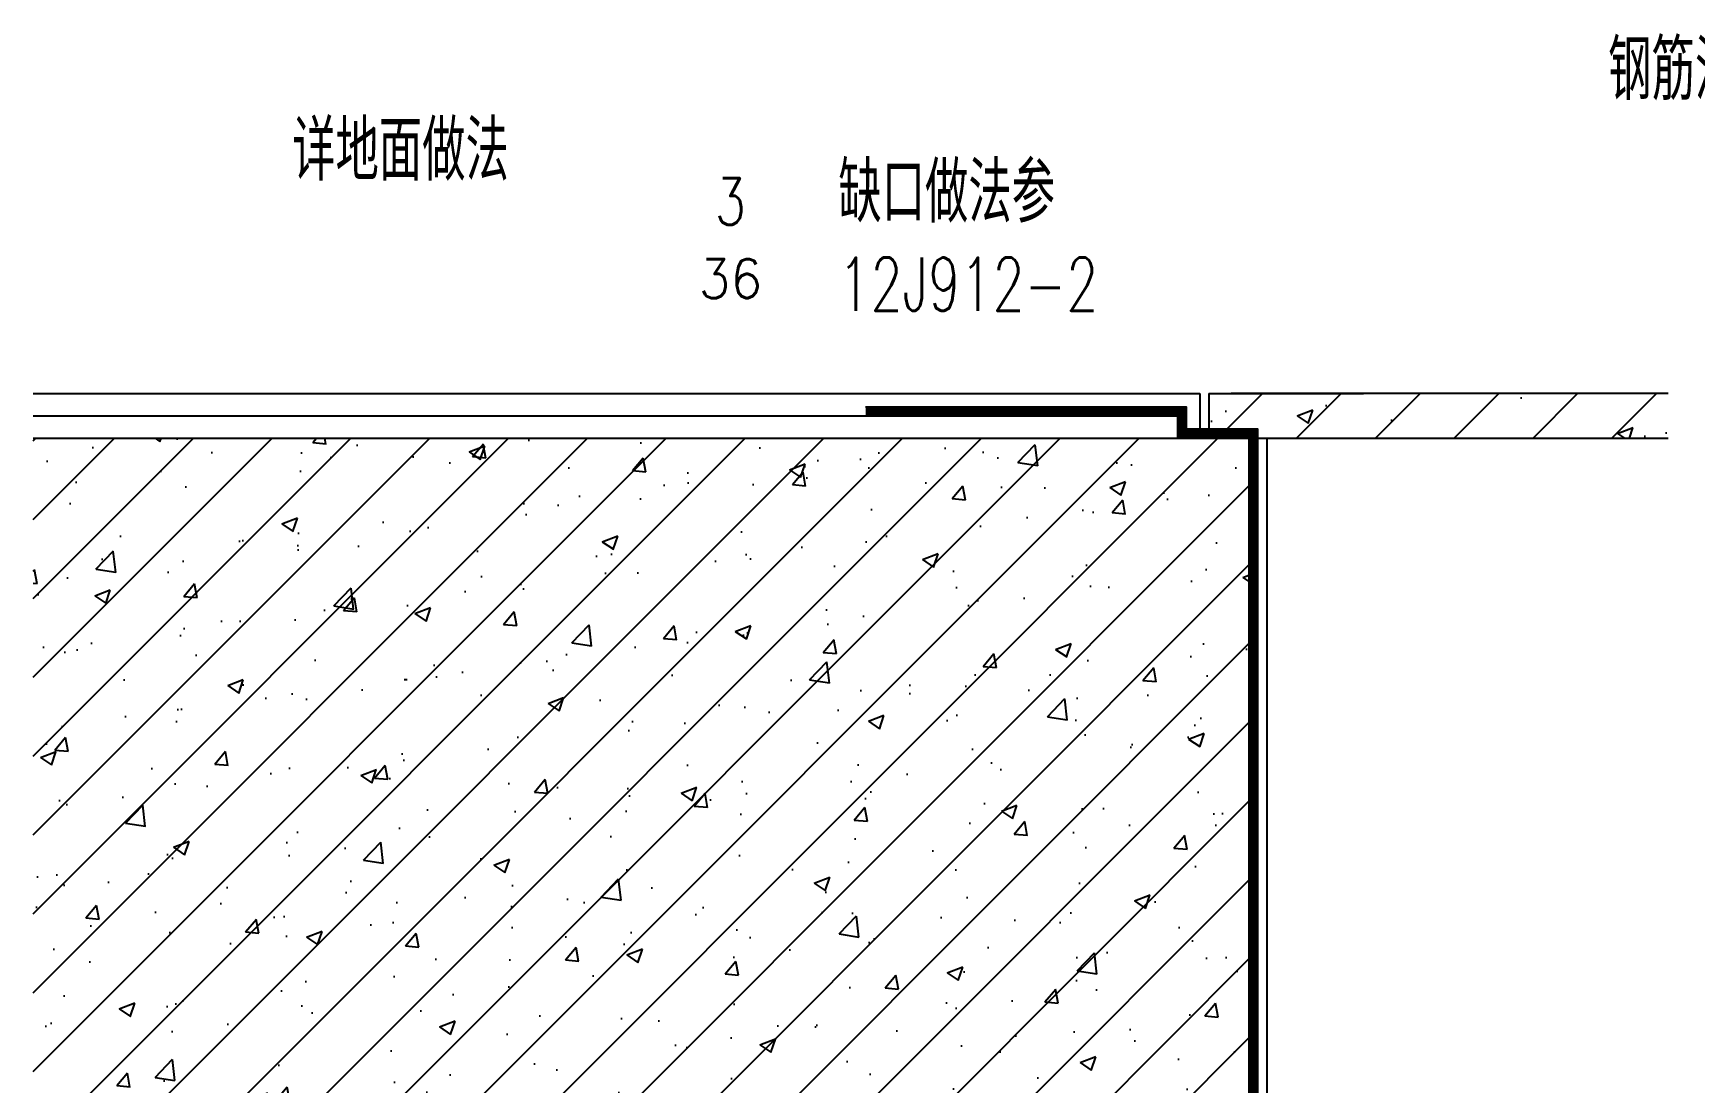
# Model space of a CAD drawing. Extents: x 447078 to 1776277, y 243534 to 519428.
# Drawn here: x 530106 to 531969, y 291643 to 292820 of the extents above; entities that cross this region are included whole.
import ezdxf
from ezdxf.enums import TextEntityAlignment as Align

# ---------------------------------------------------------------- set-up
doc = ezdxf.new("R2010")
doc.units = 0
doc.header["$LTSCALE"] = 1000
doc.header["$MEASUREMENT"] = 0
doc.linetypes.add('DASH', pattern=[0.35, 0.25, -0.1])
for name, color, linetype in [('DETL-THIN', 192, 'Continuous'), ('G-ANNO-NOTE', 80, 'Continuous'), ('WALL-HATH', 251, 'Continuous'), ('WALL-SHER', 210, 'Continuous')]:
    doc.layers.add(name, color=color, linetype=linetype)
doc.styles.add('_TCH_DIM', font='SIMPLEX', dxfattribs={"bigfont": 'GBCBIG'})
pattern_1 = [(45, (124506.53, 376346.86), (-44.194174, 44.194174), []), (50, (124506.53, 376346.86), (179.315046, -15.688034), [18.75, -206.25]), (355, (124506.53, 376346.86), (-34.68783, 188.04803), [15, -165]), (100.4514, (124521.47, 376345.55), (144.627345, 172.359886), [15.93505, -175.28553]), (46.1842, (124506.53, 376396.86), (266.81026, -41.37975), [28.125, -309.375]), (96.6356, (124528.77, 376393.4), (233.66568, 243.52947), [23.90257, -262.92825]), (351.1842, (124506.53, 376396.86), (233.66549, 243.52965), [22.5, -247.5]), (21, (124531.53, 376384.36), (149.226763, -100.654723), [18.75, -206.25]), (326, (124531.53, 376384.36), (60.82883, 181.28751), [15, -165]), (71.4514, (124543.97, 376375.97), (210.05566, 80.632624), [15.93505, -175.28553]), (37.5, (124506.53, 376346.86), (3.039964, 83.223463), [0, -163, 0, -167.5, 0, -165.625]), (7.5, (124506.53, 376346.86), (65.767384, 98.602928), [0, -95.5, 0, -159.25, 0, -63.125]), (327.5, (124450.78, 376346.86), (133.455609, -5.638718), [0, -62.5, 0, -195, 0, -258.75]), (317.5, (124425.78, 376346.86), (145.796542, 25.026246), [0, -81.25, 0, -129.5, 0, -183.75])]

msp = doc.modelspace()

# ---------------------------------------------------------------- hatches: boundary and pattern name
at = {"layer": 'WALL-HATH'}
h = msp.add_hatch(dxfattribs=at)
h.set_pattern_fill('钢筋混凝土', color=256, scale=25, style=0)
h.set_pattern_definition(pattern_1)
h.paths.add_polyline_path([(531449.2, 292415.7), (531424.2, 292415.7), (531424.2, 292365.7), (531939.2, 292365.7), (531939.2, 292415.7)])
h.paths.add_polyline_path([(531999.2, 292415.7), (531999.2, 292365.7), (532514.2, 292365.7), (532514.2, 292415.7), (532340.8, 292415.7)])
h = msp.add_hatch(dxfattribs=at)
h.set_pattern_fill('钢筋混凝土', color=256, scale=25, style=0)
h.set_pattern_definition(pattern_1)
h.paths.add_polyline_path([(531469.2, 292365.7), (530105.6, 292365.7), (530105.6, 291615.7), (530619.2, 291615.7), (531319.2, 290915.7), (531939.2, 290915.7), (531939.2, 291415.7), (531469.2, 291415.7)])

# ---------------------------------------------------------------- linework, layer by layer
at = {"layer": 'DETL-THIN'}
for p, q in [((530105.6, 292415.7), (531414.2, 292415.7)), ((531414.2, 292415.7), (531414.2, 292365.7)), ((531424.2, 292415.7), (531424.2, 292365.7)), ((531424.2, 292415.7), (531597.6, 292415.7)), ((531939.2, 292415.7), (531449.2, 292415.7)), ((530105.6, 292390.7), (531389.2, 292390.7)), ((531389.2, 292390.7), (531389.2, 292365.7)), ((531389.2, 292365.7), (531469.2, 292365.7)), ((531414.2, 292365.7), (531489.2, 292365.7)), ((531424.2, 292365.7), (531939.2, 292365.7)), ((531489.2, 292365.7), (531489.2, 291435.7))]:
    msp.add_line(p, q, dxfattribs=at)
msp.add_lwpolyline([(531939.2, 291425.7), (531479.2, 291425.7), (531479.2, 292375.7), (531399.2, 292375.7), (531399.2, 292400.7), (531039.2, 292400.7)], dxfattribs=at)
at = {"layer": 'WALL-HATH', "linetype": 'DASH', "ltscale": 0.2, "const_width": 10}
msp.add_lwpolyline([(531939.2, 291420.7), (531474.2, 291420.7), (531474.2, 292370.7), (531394.2, 292370.7), (531394.2, 292395.7), (531039.2, 292395.7)], dxfattribs=at)
at = {"layer": 'WALL-SHER'}
for p, q in [((530105.6, 292365.7), (531469.2, 292365.7)), ((531469.2, 292365.7), (531469.2, 291415.7)), ((531469.2, 292365.7), (531469.2, 292344.8))]:
    msp.add_line(p, q, dxfattribs=at)

# ---------------------------------------------------------------- texts
at = {"layer": 'G-ANNO-NOTE', "style": '_TCH_DIM'}
for s, p in [('钢筋混凝土盖板', (531872.1, 292744.9)), ('详地面做法', (530396, 292654.4)), ('缺口做法参', (531008.6, 292607.5))]:
    msp.add_text(s, height=67.52, dxfattribs=at).set_placement(p)
msp.add_text('3', height=52.2, dxfattribs=at).set_placement((530870.2, 292605), (530905, 292605), align=Align.FIT)
at = {"layer": 'G-ANNO-NOTE', "style": '_TCH_DIM', "width": 1.030303}
msp.add_text('36', height=43.93, dxfattribs=at).set_placement((530852, 292522.7), (530923.1, 292522.7), align=Align.FIT)
at = {"layer": 'G-ANNO-NOTE', "style": '_TCH_DIM', "width": 0.705882}
msp.add_text('12J912-2', height=59.5, dxfattribs=at).set_placement((531008.6, 292508.7))

doc.saveas('drawing.dxf')
